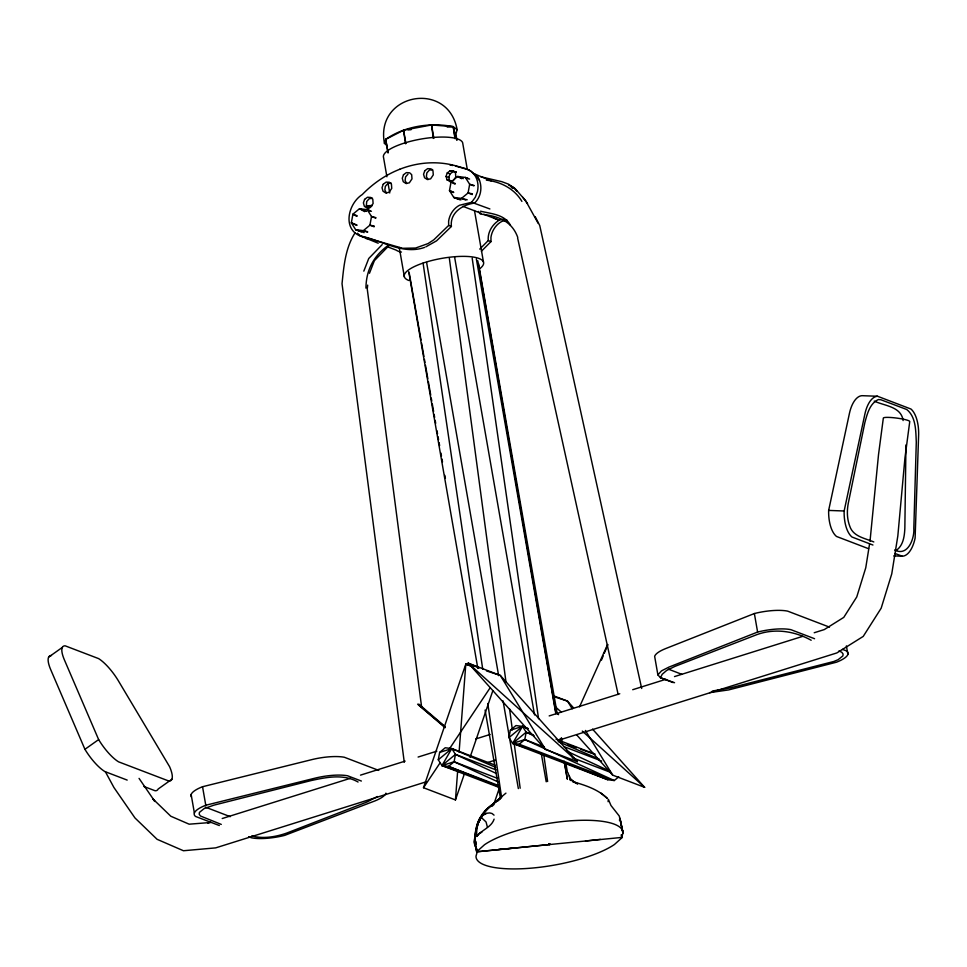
<?xml version="1.0" encoding="UTF-8"?>
<svg xmlns="http://www.w3.org/2000/svg" width="967" height="967" viewBox="0 0 967 967"><rect width="100%" height="100%" fill="white"/><g stroke="black" fill="none" stroke-linecap="round" stroke-linejoin="round"><path stroke-width="1.45" d="M905.958 444.905L904.846 528.212C904.483 536.25 903.263 545.98 895.817 550.658M494.113 819.134C491.381 827.534 481.675 829.698 476.997 836.382C475.837 830.822 477.65 816.499 486.232 813.332M479.028 667.992L468.342 663.217L545.485 749.449L577.444 761.658L500.29 675.425L468.342 663.217L465.804 664.148L423.498 787.73L455.457 799.939L457.609 771.593M459.095 752.193L465.804 664.148L472.694 666.408M608.098 801.703L608.352 799.322L610.963 805.487L619.267 816.039L622.966 833.071L621.708 837.434L621.177 834.872M365.949 288.142C366.106 269.914 373.758 255.493 388.964 244.869M367.665 285.108L367.255 288.976L421.66 707.312M475.256 846.56L473.939 841.955L475.28 835.319M869.526 544.216L865.755 567.786L856.762 596.941L843.768 617.381L824.295 629.577L814.214 632.744M870.01 541.266L878.519 454.647L883.342 418.046A13.32 1.741 7.5 0 1 897.038 418.131A13.32 1.741 7.5 0 1 909.742 421.6L904.979 457.633L897.835 535.887L891.755 573.866L881.167 608.207L863.229 636.407L836.83 652.943L560.123 739.779M475.776 832.514L476.26 829.94M499.262 787.476L441.955 765.586L438.281 759.784L439.647 752.399L445.243 747.757L451.794 748.591L495.128 765.151M528.091 728.526L522.494 726.398L512.655 743.393L519.206 744.215L524.803 739.574L526.169 732.2L522.494 726.398L515.955 725.564L510.358 730.206L508.993 737.591L512.655 743.393L607.711 779.716L614.263 780.538L618.735 776.827M495.672 767.314L451.794 748.591L441.955 765.586L448.495 766.408L454.091 761.766L455.457 754.393L451.794 748.591L439.647 752.399M868.584 548.712L836.528 536.467A27.958 13.296 -87.9 0 1 828.646 510.419L849.449 413.32A28.067 13.345 -87.9 0 1 862.02 395.684L877.516 396.252L910.974 409.041A28.067 13.345 -87.9 0 1 918.65 434.413L915.108 538.111A27.958 13.296 -87.9 0 1 902.199 556.206L893.75 555.904M872.935 545.025L852.024 537.036A27.958 13.296 -87.9 0 1 844.143 510.987L864.933 413.888A28.067 13.345 -87.9 0 1 877.516 396.252M384.455 143.37C374.797 93.376 448.265 79.741 457.113 129.699L455.916 134.28L456.956 140.239L453.221 126.641C430.629 122.156 404.762 126.109 385.688 139.357L384.455 143.37L387.404 146.09M363.822 271.135L368.741 258.503L382.195 244.603M369.467 273.286L374.386 260.655L388.867 245.751M476.562 828.646L477.299 826.072M476.912 849.171L477.275 851.746L476.018 856.121A74.834 21.008 -9.9 0 0 530.956 868.173A74.834 21.008 -9.9 0 0 614.456 844.481L622.361 837.374L621.841 834.811M475.002 840.093L475.401 838.727M475.764 831.294L478.145 823.642M452.399 182.171L447.056 179.874L446.065 176.417L447.262 172.912L450.151 170.772L456.17 172.017L450.151 170.772M452.411 181.929L449.788 180.914L448.797 177.469L449.993 173.951L452.882 171.812M455.457 799.939L464.692 772.947M470.035 757.33L492.892 690.559M494.101 803.468L499.443 787.839M479.753 820.367L480.067 819.472L478.762 822.276M601.438 660.123L603.178 655.94M604.339 653.148L607.832 644.784M619.388 820.149L620.052 818.614M579.523 706.877L607.602 644.493M479.523 820.85L481.929 815.592L480.2 818.759A60.836 56.461 33.4 0 0 477.71 824.791M355.203 232.648C345.352 247.77 343.829 266.227 342.028 283.706L404.279 762.298M423.498 787.73L440.19 762.709M449.365 748.942L490.245 687.622M453.777 180.007L455.771 177.046L455.469 172.827L453.438 170.966M482.557 814.625L490.825 805.729L500.701 798.198M399.722 169.285A107.808 93.63 -69.1 0 0 362.25 194.572C348.471 203.312 342.028 228.454 360.111 235.96L402.647 248.301L415.592 248.035L428.055 243.575L433.808 239.816L448.664 225.42L448.615 221.153A19.461 16.898 -69.1 0 1 459.543 205.246L471.642 202.296L475.353 197.183L477.444 191.526A20.79 18.047 -69.1 0 0 474.797 175.232L471.147 171.316L466.215 168.802L455.53 165.756A109.682 95.262 -69.1 0 0 399.709 169.261M500.036 798.271L486.28 809.488L479.535 818.831A60.836 56.461 33.4 0 0 477.057 824.863L474.797 836.382L476.465 850.525M480.925 817.284L481.578 817.405M408.001 174.133L405.584 176.864L405.1 180.551L406.756 183.573M673.141 682.581L660.485 677.734L657.886 674.881L661.501 670.88L668.91 667.109L757.608 632.055A31.077 8.727 -9.9 0 1 790.873 629.662L814.577 638.716M505.934 793.133L485.507 810.286C475.123 821.152 472.972 837.664 476.622 851.818L549.099 844.59L548.93 843.72M455.53 166.119A109.682 95.262 -69.1 0 1 458.261 166.808L468.947 169.841L477.529 176.272C482.763 184.685 481.904 196.18 474.555 203.094C462.552 204.581 449.752 212.776 451.396 226.459L436.54 240.856L425.891 246.815M479.753 249.111L488.262 240.541C487.441 232.334 492.3 224.477 499.129 220.186L503.988 219.11M481.421 251.227L490.994 241.593L490.946 237.326A19.461 16.898 -69.1 0 1 501.861 221.419L506.829 219.968M476.175 836.528L478.423 834.376M491.889 806.442L494.101 804.411M497.413 801.353L500.737 798.307M476.622 851.818L484.527 844.711A74.834 21.008 -9.9 0 1 568.028 821.019A74.834 21.008 -9.9 0 1 622.966 833.071L619.932 818.191L622.7 831.016M485.507 810.286L500.048 798.198M438.281 759.784L451.794 748.591M454.804 769.877L441.955 765.586L455.457 754.393L495.998 769.877M508.993 737.591L522.494 726.398L527.982 728.731M525.504 747.684L512.655 743.393L526.169 732.2L533.155 734.872M377.408 796.53L367.194 801.909L286.8 833.046C275.68 836.951 263.278 838.993 251.71 835.959M48.64 657.125L62.347 647.394M127.185 780.091L104.883 771.569A27.958 8.437 54.6 0 1 84.927 749.316L98.634 739.586L64.342 659.76A28.067 8.473 54.6 0 1 65.152 645.823L98.622 658.612A28.067 8.473 54.6 0 1 118.059 680.284L169.6 766.698A27.958 8.437 54.6 0 1 168.766 781.01L118.578 761.839A27.958 8.437 54.6 0 1 98.634 739.586M171.86 779.281L158.165 789.012A27.958 8.437 54.6 0 1 155.058 790.74L143.914 786.485M482.871 815.29C486.063 812.945 491.163 811.482 494.04 815.145M479.197 833.578L481.904 831.983L479.547 833.3M385.688 139.357L388.045 152.738L385.688 139.357L403.565 130.231L431.536 124.961L453.221 126.641L457.113 129.699M829.481 627.124L787.634 611.132A31.077 8.727 -9.9 0 0 754.369 613.537L665.671 648.579A31.198 8.751 -9.9 0 0 654.647 656.351L657.886 674.881M207.82 823.05L210.697 822.143M222.217 818.529L350.417 778.29M360.498 775.135L405.149 761.114M418.107 757.052L436.83 751.178M475.728 738.969L490.124 734.449M549.183 715.918L619.762 693.762M632.72 689.701L665.852 679.305M674.495 676.586L802.683 636.359M510.358 730.206L522.494 726.398M441.955 765.586L454.091 761.766L497.425 778.326M512.655 743.393L524.803 739.574L544.373 747.056M426.084 781.844L215.665 847.878L183.44 850.742L157.089 839.308L134.981 817.961L113.937 787.513L105.403 771.775M488.057 762.395L495.261 760.135M424.67 247.371C402.792 255.203 381.361 240.167 360.473 235.984L357.476 233.24M191.369 796.917A31.077 8.727 -9.9 0 1 202.538 786.727L311.942 759.591A31.198 8.751 -9.9 0 1 344.361 757.258L378.798 770.421M219.316 825.528L195.6 816.474A31.077 8.727 -9.9 0 1 205.778 805.245L315.182 778.121A31.198 8.751 -9.9 0 1 347.588 775.776L361.368 781.046M432.636 169.527L429.288 170.168L426.87 172.888L426.374 176.586L428.043 179.596M391.115 182.993L387.755 183.621L385.337 186.353L384.854 190.04L386.51 193.062M449.764 181.627L453.112 180.998M372.476 198.15L369.116 198.779L366.711 201.499L366.36 205.814L368.79 208.799M712.328 691.042L730.798 687.803L833.759 661.501L838.123 659.699L842.861 655.904L843.103 654.055L841.846 652.338L839.042 650.839M585.458 841.012L600.386 839.368M477.275 851.746L549.8 844.529L549.764 843.816M622.361 837.374L549.208 844.578L549.026 843.707M498.537 849.461L513.525 848.132M210.77 822.482L189.145 824.186L170.808 816.233L152.991 799.02L154.865 801.474L139.055 778.375M408.074 129.904L411.084 129.687M447.201 127.076L453.221 126.641L455.3 138.535M709.621 692.638L728.61 689.918L836.491 662.202A31.077 8.727 -9.9 0 0 846.657 650.972L842.475 649.377M481.433 817.562L486.05 821.974L487.416 827.148M371.932 205.5L366.36 205.814L371.679 206.225M828.646 510.419L844.143 510.987M472.428 193.823L468.064 192.953L461.489 198.404L453.789 197.437L449.474 190.608L451.081 181.929L457.657 176.477L465.357 177.445L469.587 179.064M374.277 226.06L369.914 225.19L363.338 230.642L355.638 229.662L351.323 222.845L352.931 214.154L359.506 208.703L367.206 209.682L371.437 211.29M480.865 176.792L501.813 181.675L508.509 184.165L514.988 188.517L525.613 200.628L538.208 223.389M486.377 180.164C500.749 181.723 514.371 188.698 521.902 201.39M480.514 211.193C491.103 213.792 504.508 214.299 510.419 225.13M467.218 199.782L461.489 198.404L465.719 200.024M367.641 231.669L363.338 230.642L367.569 232.249M474.023 185.434L469.672 184.274L465.357 177.445L468.137 178.629M375.873 217.672L371.521 216.499L367.206 209.682L369.986 210.866M471.642 202.296L489.894 208.957M486.498 670.917L500.29 675.425L545.485 749.449M555.07 697.038L567.484 701.099L573.491 707.82M460.908 199.915L453.789 197.437L459.422 199.589M364.184 232.636L355.638 229.662L361.271 231.826M568.161 744.663L576.634 747.757M580.865 749.304L593.569 753.946M874.241 401.1C884.575 405.947 901.184 406.418 903.118 420.56M811.18 640.251C794.052 630.798 773.455 627.861 755.094 635.319L674.978 666.372L666.674 670.433L662.177 674.313L660.485 677.734L674.555 682.702M358.08 782.025C343.539 773.697 326.483 777.238 311.108 780.574L213.997 805.136L204.122 808.593L199.42 812.401L199.202 814.262L200.459 815.991L221.274 824.416M463.302 178.629L457.657 176.477L461.549 178.677M447.262 172.912L449.993 173.951M473.903 185.882L469.672 184.274L468.064 192.953L472.295 194.572M446.065 176.417L448.797 177.469M447.056 179.874L449.788 180.914M455.312 183.537L451.081 181.929L454.949 184.153M453.704 192.228L449.474 190.608L453.499 192.53M462.891 206.334L481.01 213.26M483.79 214.323L499.129 220.186L493.762 218.022M448.664 225.42L451.396 226.459M488.262 240.541L490.994 241.593M366.553 211.398L359.506 208.703L364.692 211.652M375.752 218.119L371.521 216.499L369.914 225.19L374.144 226.798M357.161 215.774L352.931 214.154L356.799 216.39M356.956 224.997L351.323 222.845L356.69 225.408M895.237 553.547L902.199 556.206M553.595 695.793L567.484 701.099L572.162 708.751M465.804 664.148L472.742 666.807M556.049 739.211L595.188 754.175M563.906 746.621L601.655 761.041M572.331 757.741L611.47 772.706M576.61 734.811L612.679 775.135L644.638 787.343L592.529 729.094M498.827 785.639L448.495 766.408L498.283 786.376M248.604 836.721L251.384 837.785A31.077 8.727 -9.9 0 0 284.649 835.391L374.882 800.93A31.198 8.751 -9.9 0 0 385.906 793.158M205.318 807.094L230.255 816.68M360.473 235.984L378.218 243.225M387.852 246.923L396.095 250.102A16.85 14.626 -69.1 0 0 401.462 252.061M873.805 541.955C865.114 538.268 853.269 536.673 849.824 526.35C846.971 518.989 846.838 510.878 848.289 503.191L864.861 422.591C867.157 414.19 869.684 403.505 878.35 399.552L880.877 399.746L906.732 409.5C916.148 416.958 915.737 431.125 916.293 442.1L913.827 528.369C914.577 538.679 907.747 556.919 894.62 549.981M668.39 669.14L681.965 674.374M607.711 779.716L519.206 744.215L614.263 780.538L524.803 739.574M491.103 180.841L474.422 173.867L479.439 180.382M558.152 741.604L599.286 759.155M454.091 761.766L498.827 782.255M526.169 732.2L534.316 735.996M566.904 751.202L610.358 771.473M455.457 754.393L496.192 773.395M508.545 184.975L513.465 187.489L517.127 191.406M600.567 792.819L607.264 798.331C597.908 789.277 585.156 785.228 572.947 781.687L577.722 783.935L571.57 780.2L573.455 781.783L570.312 778.387M418.759 705.003L445.146 727.124M418.808 704.097L445.171 726.652M417.611 704.181L445.122 727.716M555.566 706.974L561.138 711.99M582.291 731.076L644.638 787.343M468.342 663.217L577.444 761.658M510.733 186.438L512.57 188.396M556.569 712.413L558.575 714.649M478.339 211.422L480.43 214.106C497.449 215.81 511.579 220.476 517.72 237.29M522.784 197.304L527.535 203.541M567.919 772.609L570.603 780.514M585.41 730.46L612.679 775.135M535.222 216.681L539.755 225.577L641.689 688.48M84.927 749.316L50.647 669.49A28.067 8.473 54.6 0 1 51.456 655.553M570.095 779.269L570.325 780.224M621.793 834.823L622.071 836.104M517.587 237.87L618.143 694.475M569.515 776.247L569.72 777.25M409.246 273.165L421.032 340.07M421.552 343.043L423.909 356.424M424.44 359.398L424.96 362.371M425.48 365.345L427.837 378.726M428.369 381.699L430.726 395.08M431.246 398.053L431.765 401.027M432.297 404.001L433.603 411.434M434.123 414.408L434.642 417.381M435.174 420.355L435.694 423.328M436.999 430.762L437.531 433.736M438.051 436.709L438.571 439.683M439.103 442.656L439.622 445.63M440.928 453.064L441.46 456.037M441.979 459.011L442.499 461.984M444.856 475.365L445.388 478.339M846.391 645.908L847.878 654.454M754.369 613.537L757.608 632.055M467.266 169.249L462.649 142.729A40.276 11.302 -9.9 0 0 419.291 139.369A40.276 11.302 -9.9 0 0 383.561 157.609L386.909 176.768M474.471 210.492L483.464 262.045M478.52 263.58L557.234 713.888M561.392 737.676L562.165 742.124M565.804 762.939L567.363 771.847M476.344 258.902L555.82 713.646M560.231 738.909L560.751 741.882M564.136 761.198L567.254 779.027M433.869 138.341L431.536 124.961L433.337 138.438M454.623 257.222L534.546 714.927M541.29 753.571L546.222 781.795M405.898 143.6L403.565 130.231L405.536 143.66M426.616 262.492L498.646 675.643M503.058 700.906L518.348 788.576M408.727 271.63L477.843 668.451M485.096 710.068L500.362 797.763M387.936 182.654L389.737 192.965M399.25 247.467L404.387 276.925M202.538 786.727L205.778 805.245M191.14 794.463L194.379 812.993M477.795 260.836L556.013 713.428M560.389 738.74L560.896 741.713M564.51 762.564L567.339 778.931M475.8 841.435L476.187 844.01M549.764 844.529L549.619 843.599M423.075 263.097L482.726 669.164M487.779 703.505L501.595 797.557M453.221 126.641L454.949 138.607M472.186 258.213L538.571 718.711M543.744 754.598L547.624 781.505M449.341 258.213L505.971 681.94M509.573 708.884L512.365 729.843M514.166 743.321L520.173 788.238M476.961 849.171L477.13 850.464M368.753 238.498A16.85 14.626 -69.1 0 1 365.84 238.45M408.86 280.49A40.276 11.302 -9.9 0 1 442.693 258.225A40.276 11.302 -9.9 0 1 480.091 268.427M449.981 164.994A109.682 95.262 -69.1 0 1 452.761 165.514M364.595 199.383L363.399 202.901L364.39 206.346L367.097 208.098L370.446 207.47L373.105 203.517L372.803 199.299L370.772 197.449L367.484 197.244L364.595 199.383M383.234 184.238L382.025 187.743L383.017 191.2L385.724 192.953L389.085 192.324L391.744 188.36L391.43 184.153L389.411 182.292L386.111 182.098L383.234 184.238M403.481 174.749L402.272 178.254L403.263 181.711L405.971 183.464L409.331 182.836L411.99 178.871L411.676 174.664L409.657 172.803L406.358 172.61L403.481 174.749M424.755 170.772L423.558 174.278L424.549 177.735L427.257 179.487L430.605 178.859L433.276 174.906L432.962 170.688L430.944 168.838L427.644 168.633L424.755 170.772"/></g></svg>
